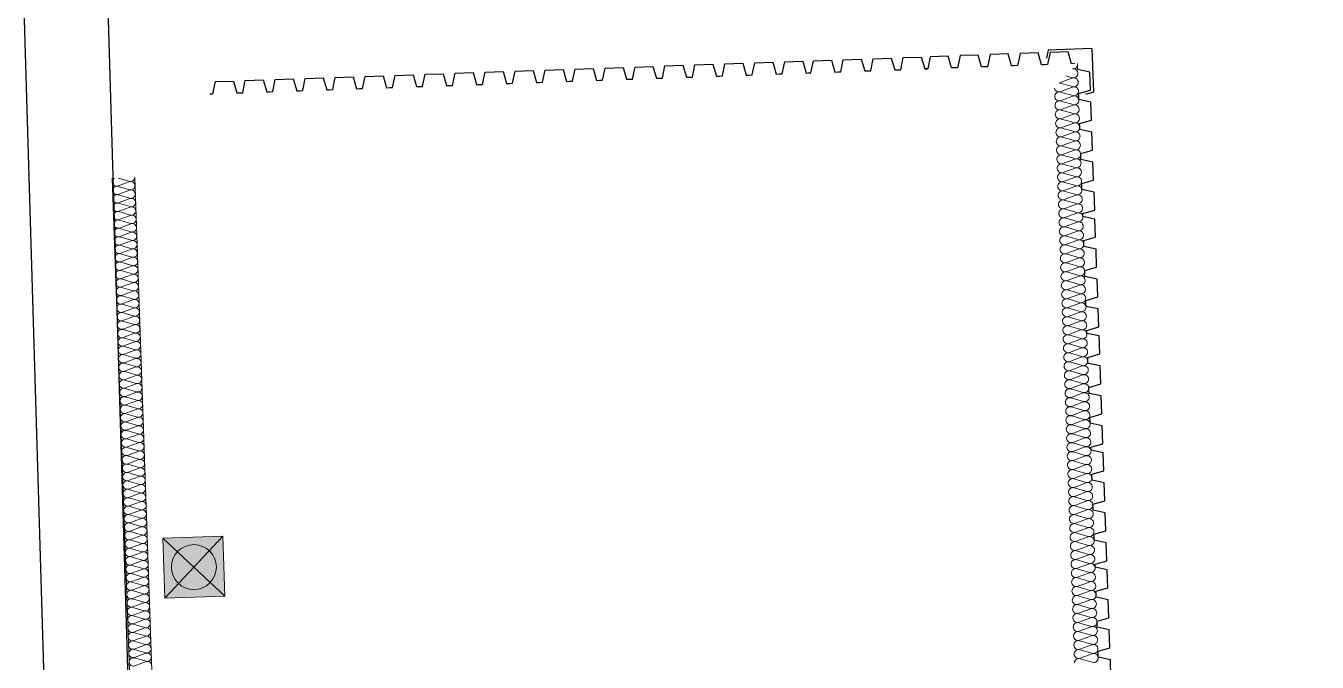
# Model space of a CAD drawing. Header units: millimetres. Extents: x 3476 to 38328, y 1439 to 26921.
# Drawn here: x 13358.9 to 13789.5, y 23849.8 to 24061.9 of the extents above; entities that cross this region are included whole.
import ezdxf

# ---------------------------------------------------------------- set-up
doc = ezdxf.new("R2010")
doc.units = ezdxf.units.MM
doc.header["$LTSCALE"] = 100
doc.header["$MEASUREMENT"] = 0
doc.layers.add('--W-GROEN-ZA', color=1, linetype='CONTINUOUS')
doc.layers.add('L-GEBOUWEN', color=7, linetype='CONTINUOUS')
for name, color, linetype, lineweight in [('bardage', 7, 'CONTINUOUS', 5), ('Geen', 7, 'CONTINUOUS', 15), ('Isolatie', 173, 'CONTINUOUS', 5), ('VORM vloeren', 8, 'CONTINUOUS', 5)]:
    doc.layers.add(name, color=color, linetype=linetype, lineweight=lineweight)

# ---------------------------------------------------------------- blocks, each defined once
blk = doc.blocks.new('Groep-10')
at = {"layer": 'Isolatie', "linetype": 'Continuous', "lineweight": 5, "flags": 128}
for points in [[(676.15, -262, -0.511611), (677.57, -263.97), (676.23, -268.03, 0.511611), (677.65, -270, 0.511611), (679.07, -268.03), (677.73, -263.97, -0.511611), (679.15, -262, -0.511611), (680.57, -263.97), (679.23, -268.03, 0.511611), (680.65, -270, 0.511611), (682.07, -268.03), (680.73, -263.97, -0.511611), (682.15, -262, -0.511611), (683.57, -263.97), (682.23, -268.03, 0.511611), (683.65, -270, 0.511611), (685.07, -268.03), (683.73, -263.97, -0.511611), (685.15, -262, -0.511611), (686.57, -263.97), (685.23, -268.03, 0.511611), (686.65, -270, 0.511611), (688.07, -268.03), (686.73, -263.97, -0.511611), (688.15, -262, -0.511611), (689.57, -263.97), (688.23, -268.03, 0.511611), (689.65, -270, 0.511611), (691.07, -268.03), (689.73, -263.97, -0.511611), (691.15, -262, -0.511611), (692.57, -263.97), (691.23, -268.03, 0.511611), (692.65, -270, 0.511611), (694.07, -268.03), (692.73, -263.97, -0.511611), (694.15, -262, -0.511611), (695.57, -263.97), (694.23, -268.03, 0.511611), (695.65, -270, 0.511611), (697.07, -268.03), (695.73, -263.97, -0.511611), (697.15, -262, -0.511611), (698.57, -263.97), (697.23, -268.03, 0.511611), (698.65, -270, 0.511611), (700.07, -268.03), (698.73, -263.97, -0.511611), (700.15, -262, -0.511611), (701.57, -263.97), (700.23, -268.03, 0.511611), (701.65, -270, 0.511611), (703.07, -268.03), (702.4, -266)], [(702.4, -266), (701.73, -263.97, -0.511611), (703.15, -262, -0.511611), (704.57, -263.97), (703.23, -268.03, 0.511611), (704.65, -270, 0.511611), (706.07, -268.03), (704.73, -263.97, -0.511611), (706.15, -262, -0.511611), (707.57, -263.97), (706.23, -268.03, 0.511611), (707.65, -270, 0.511611), (709.07, -268.03), (707.73, -263.97, -0.511611), (709.15, -262, -0.511611), (710.57, -263.97), (709.23, -268.03, 0.511611), (710.65, -270, 0.511611), (712.07, -268.03), (710.73, -263.97, -0.511611), (712.15, -262, -0.511611), (713.57, -263.97), (712.23, -268.03, 0.511611), (713.65, -270, 0.511611), (715.07, -268.03), (713.73, -263.97, -0.511611), (715.15, -262, -0.511611), (716.57, -263.97), (715.23, -268.03, 0.511611), (716.65, -270, 0.511611), (718.07, -268.03), (716.73, -263.97, -0.511611), (718.15, -262, -0.511611), (719.57, -263.97), (718.23, -268.03, 0.511611), (719.65, -270, 0.511611), (721.07, -268.03), (719.73, -263.97, -0.511611), (721.15, -262, -0.511611), (722.57, -263.97), (721.23, -268.03, 0.511611), (722.65, -270, 0.511611), (724.07, -268.03), (722.73, -263.97, -0.511611), (724.15, -262, -0.511611), (725.57, -263.97), (724.23, -268.03, 0.511611), (725.65, -270, 0.511611), (727.07, -268.03), (725.73, -263.97, -0.511611), (727.15, -262, -0.511611), (728.57, -263.97), (727.23, -268.03, 0.511611), (728.65, -270, 0.511611), (730.07, -268.03), (728.73, -263.97, -0.511611), (730.15, -262, -0.511611), (731.57, -263.97), (730.23, -268.03, 0.511611), (731.65, -270, 0.511611), (733.07, -268.03), (731.73, -263.97, -0.511611), (733.15, -262, -0.511611), (734.57, -263.97), (733.23, -268.03, 0.511611), (734.65, -270, 0.511611), (736.07, -268.03), (734.73, -263.97, -0.511611), (736.15, -262, -0.511611)], [(736.15, -262, -0.511611), (737.57, -263.97), (736.23, -268.03, 0.511611), (737.65, -270, 0.511611), (739.07, -268.03), (737.73, -263.97, -0.511611), (739.15, -262, -0.511611), (740.57, -263.97), (739.23, -268.03, 0.511611), (740.65, -270, 0.511611), (742.07, -268.03), (740.73, -263.97, -0.511611), (742.15, -262, -0.511611), (743.57, -263.97), (742.23, -268.03, 0.511611), (743.65, -270, 0.511611), (745.07, -268.03), (743.73, -263.97, -0.511611), (745.15, -262, -0.511611), (746.57, -263.97), (745.23, -268.03, 0.511611), (746.65, -270, 0.511611), (748.07, -268.03), (746.73, -263.97, -0.511611), (748.15, -262, -0.511611), (749.57, -263.97), (748.23, -268.03, 0.511611), (749.65, -270, 0.511611), (751.07, -268.03), (749.73, -263.97, -0.511611), (751.15, -262, -0.511611), (752.57, -263.97), (751.23, -268.03, 0.511611), (752.65, -270, 0.511611), (754.07, -268.03), (752.73, -263.97, -0.511611), (754.15, -262, -0.511611), (755.57, -263.97), (754.23, -268.03, 0.511611), (755.65, -270, 0.511611), (757.07, -268.03), (755.73, -263.97, -0.511611), (757.15, -262, -0.511611), (758.57, -263.97), (757.23, -268.03, 0.511611), (758.65, -270, 0.511611), (760.07, -268.03), (758.73, -263.97, -0.511611), (760.15, -262, -0.511611), (761.57, -263.97), (760.23, -268.03, 0.511611), (761.65, -270, 0.511611), (763.07, -268.03), (761.73, -263.97, -0.511611), (763.15, -262, -0.511611), (764.57, -263.97), (763.23, -268.03, 0.511611), (764.65, -270, 0.511611), (766.07, -268.03), (764.73, -263.97, -0.511611), (766.15, -262, -0.511611), (767.57, -263.97), (766.23, -268.03, 0.511611), (767.65, -270, 0.511611), (769.07, -268.03), (767.73, -263.97, -0.511611), (769.15, -262, -0.511611)], [(769.15, -262, -0.511611), (770.57, -263.97), (769.23, -268.03, 0.511611), (770.65, -270, 0.511611), (772.07, -268.03), (770.73, -263.97, -0.511611), (772.15, -262, -0.511611), (773.57, -263.97), (772.23, -268.03, 0.511611), (773.65, -270, 0.511611), (775.07, -268.03), (773.73, -263.97, -0.511611), (775.15, -262, -0.511611), (776.57, -263.97), (775.23, -268.03, 0.511611), (776.65, -270, 0.511611), (778.07, -268.03), (776.73, -263.97, -0.511611), (778.15, -262, -0.511611), (779.57, -263.97), (778.23, -268.03, 0.511611), (779.65, -270, 0.511611), (781.07, -268.03), (779.73, -263.97, -0.511611), (781.15, -262, -0.511611), (782.57, -263.97), (781.23, -268.03, 0.511611), (782.65, -270, 0.511611), (784.07, -268.03), (782.73, -263.97, -0.511611), (784.15, -262, -0.511611), (785.57, -263.97), (784.23, -268.03, 0.511611), (785.65, -270, 0.511611), (787.07, -268.03), (785.73, -263.97, -0.511611), (787.15, -262, -0.511611), (788.57, -263.97), (787.23, -268.03, 0.511611), (788.65, -270, 0.511611), (790.07, -268.03), (788.73, -263.97, -0.511611), (790.15, -262, -0.511611), (791.57, -263.97), (790.23, -268.03, 0.511611), (791.65, -270, 0.511611), (793.07, -268.03), (791.73, -263.97, -0.511611), (793.15, -262, -0.511611), (794.57, -263.97), (793.23, -268.03, 0.511611), (794.65, -270, 0.511611), (796.07, -268.03), (794.73, -263.97, -0.511611), (796.15, -262, -0.511611), (797.57, -263.97), (796.23, -268.03, 0.511611), (797.65, -270, 0.511611), (799.07, -268.03), (797.73, -263.97, -0.511611), (799.15, -262, -0.511611), (800.57, -263.97), (799.23, -268.03, 0.511611), (800.65, -270, 0.511611), (802.07, -268.03), (800.73, -263.97, -0.511611), (802.15, -262, -0.511611)], [(802.15, -262, -0.511611), (803.57, -263.97), (802.23, -268.03, 0.511611), (803.65, -270, 0.511611), (805.07, -268.03), (803.73, -263.97, -0.511611), (805.15, -262, -0.511611), (806.57, -263.97), (805.23, -268.03, 0.511611), (806.65, -270, 0.511611), (808.07, -268.03), (806.73, -263.97, -0.511611), (808.15, -262, -0.511611), (809.57, -263.97), (808.23, -268.03, 0.511611), (809.65, -270, 0.511611), (811.07, -268.03), (809.73, -263.97, -0.511611), (811.15, -262, -0.511611), (812.57, -263.97), (811.23, -268.03, 0.511611), (812.65, -270, 0.511611), (814.07, -268.03), (812.73, -263.97, -0.511611), (814.15, -262, -0.511611), (815.57, -263.97), (814.23, -268.03, 0.511611), (815.65, -270, 0.511611), (817.07, -268.03), (815.73, -263.97, -0.511611), (817.15, -262, -0.511611), (818.57, -263.97), (817.23, -268.03, 0.511611), (818.65, -270, 0.511611), (820.07, -268.03), (818.73, -263.97, -0.511611), (820.15, -262, -0.511611), (821.57, -263.97), (820.23, -268.03, 0.511611), (821.65, -270, 0.511611), (823.07, -268.03), (821.73, -263.97, -0.511611), (823.15, -262, -0.511611), (824.57, -263.97), (823.23, -268.03, 0.511611), (824.65, -270, 0.511611), (826.07, -268.03), (824.73, -263.97, -0.511611), (826.15, -262, -0.511611), (827.57, -263.97), (826.23, -268.03, 0.511611), (827.65, -270, 0.511611), (829.07, -268.03), (827.73, -263.97, -0.511611), (829.15, -262, -0.511611), (830.57, -263.97), (829.23, -268.03, 0.511611), (830.65, -270, 0.511611), (832.07, -268.03), (830.73, -263.97, -0.511611), (832.15, -262, -0.511611), (833.57, -263.97), (832.23, -268.03, 0.511611), (833.65, -270, 0.511611), (835.07, -268.03), (833.73, -263.97, -0.511611), (835.15, -262, -0.511611)], [(835.15, -262, -0.511611), (836.57, -263.97), (835.23, -268.03, 0.511611), (836.65, -270, 0.511611), (838.07, -268.03), (836.73, -263.97, -0.511611), (838.15, -262, -0.511611), (839.57, -263.97), (838.23, -268.03, 0.511611), (839.65, -270, 0.511611), (841.07, -268.03), (839.73, -263.97, -0.511611), (841.15, -262, -0.511611), (842.57, -263.97), (841.23, -268.03, 0.511611), (842.65, -270, 0.511611), (844.07, -268.03), (842.73, -263.97, -0.511611), (844.15, -262, -0.511611), (845.57, -263.97), (844.23, -268.03, 0.511611), (845.65, -270, 0.511611), (847.07, -268.03), (845.73, -263.97, -0.511611), (847.15, -262, -0.511611), (848.57, -263.97), (847.23, -268.03, 0.511611), (848.65, -270, 0.511611), (850.07, -268.03), (848.73, -263.97, -0.511611), (850.15, -262, -0.511611), (851.57, -263.97), (850.23, -268.03, 0.511611), (851.65, -270, 0.511611), (853.07, -268.03), (851.73, -263.97, -0.511611), (853.15, -262, -0.511611), (854.57, -263.97), (853.23, -268.03, 0.511611), (854.65, -270, 0.511611), (856.07, -268.03), (854.73, -263.97, -0.511611), (856.15, -262, -0.511611), (857.57, -263.97), (856.23, -268.03, 0.511611), (857.65, -270, 0.511611), (859.07, -268.03), (857.73, -263.97, -0.511611), (859.15, -262, -0.511611), (860.57, -263.97), (859.23, -268.03, 0.511611), (860.65, -270, 0.511611), (862.07, -268.03), (860.73, -263.97, -0.511611), (862.15, -262, -0.511611), (863.57, -263.97), (862.23, -268.03, 0.511611), (863.65, -270, 0.511611), (865.07, -268.03), (863.73, -263.97, -0.511611), (865.15, -262, -0.511611), (866.57, -263.97), (865.23, -268.03, 0.511611), (866.65, -270, 0.511611), (868.07, -268.03), (866.73, -263.97, -0.458542), (867.89, -262.02, -0.458542)], [(869.63, -263.76, -0.037253), (869.57, -263.97), (868.23, -268.03, 0.511611), (869.65, -270, 0.511611), (871.07, -268.03), (869.73, -263.97, -0.027953), (869.68, -263.81, -0.027953)], [(871.89, -266.02), (871.23, -268.03, 0.511611), (872.65, -270, 0.462286), (874.13, -268.26, 0.462286)], [(874.16, -268.29, 0.455382), (875.65, -270, 0.034636), (875.86, -269.99, 0.034636)]]:
    blk.add_lwpolyline(points, format="xyb", dxfattribs=at)
blk = doc.blocks.new('Groep-35')
at = {"layer": 'Geen', "linetype": 'Continuous', "lineweight": 30}
for points in [[(746.87, -270), (747.87, -270), (748.87, -274), (754.87, -274), (755.87, -270), (756.87, -270)], [(756.87, -270), (757.87, -270), (758.87, -274), (764.87, -274), (765.87, -270), (766.87, -270)], [(766.87, -270), (767.87, -270), (768.87, -274), (774.87, -274), (775.87, -270), (776.87, -270)], [(776.87, -270), (777.87, -270), (778.87, -274), (784.87, -274), (785.87, -270), (786.87, -270)]]:
    blk.add_lwpolyline(points, dxfattribs=at)
blk = doc.blocks.new('Groep-12')
at = {"layer": 'Geen', "linetype": 'Continuous', "lineweight": 30}
for points in [[(824.87, -270), (825.87, -270), (826.87, -274), (832.87, -274), (833.87, -270), (834.87, -270)], [(834.87, -270), (835.87, -270), (836.87, -274), (842.87, -274), (843.87, -270), (844.87, -270)], [(844.87, -270), (845.87, -270), (846.87, -274), (852.87, -274), (853.87, -270), (854.87, -270)], [(854.87, -270), (855.87, -270), (856.87, -274), (862.87, -274), (863.87, -270), (864.87, -270)]]:
    blk.add_lwpolyline(points, dxfattribs=at)
blk = doc.blocks.new('Groep-13')
at = {"layer": 'Geen', "linetype": 'Continuous', "lineweight": 30}
for points in [[(785.87, -270), (786.87, -270), (787.87, -274), (793.87, -274), (794.87, -270), (795.87, -270)], [(795.87, -270), (796.87, -270), (797.87, -274), (803.87, -274), (804.87, -270), (805.87, -270)], [(805.87, -270), (806.87, -270), (807.87, -274), (813.87, -274), (814.87, -270), (815.87, -270)], [(815.87, -270), (816.87, -270), (817.87, -274), (823.87, -274), (824.87, -270), (825.87, -270)]]:
    blk.add_lwpolyline(points, dxfattribs=at)
blk = doc.blocks.new('Groep-14')
at = {"layer": 'Geen', "linetype": 'Continuous', "lineweight": 30}
for points in [[(707.87, -270), (708.87, -270), (709.87, -274), (715.87, -274), (716.87, -270), (717.87, -270)], [(717.87, -270), (718.87, -270), (719.87, -274), (725.87, -274), (726.87, -270), (727.87, -270)], [(727.87, -270), (728.87, -270), (729.87, -274), (735.87, -274), (736.87, -270), (737.87, -270)], [(737.87, -270), (738.87, -270), (739.87, -274), (745.87, -274), (746.87, -270), (747.87, -270)]]:
    blk.add_lwpolyline(points, dxfattribs=at)
blk = doc.blocks.new('Groep-15')
at = {"layer": 'Geen', "linetype": 'Continuous', "lineweight": 30}
for points in [[(668.87, -270), (669.87, -270), (670.87, -274), (676.87, -274), (677.87, -270), (678.87, -270)], [(678.87, -270), (679.87, -270), (680.87, -274), (686.87, -274), (687.87, -270), (688.87, -270)], [(688.87, -270), (689.87, -270), (690.87, -274), (696.87, -274), (697.87, -270), (698.87, -270)], [(698.87, -270), (699.87, -270), (700.87, -274), (706.87, -274), (707.87, -270), (708.87, -270)]]:
    blk.add_lwpolyline(points, dxfattribs=at)
blk = doc.blocks.new('Groep-36')
at = {"layer": 'Geen'}
for name in ['Groep-15', 'Groep-14', 'Groep-35', 'Groep-13', 'Groep-12']:
    blk.add_blockref(name, (0, 0), dxfattribs=at)
blk = doc.blocks.new('Groep-37')
at = {"layer": 'bardage', "linetype": 'Continuous', "lineweight": 30}
for points in [[(875.87, -180), (875.87, -181), (879.87, -182), (879.87, -188), (875.87, -189), (875.87, -190)], [(875.87, -190), (875.87, -191), (879.87, -192), (879.87, -198), (875.87, -199), (875.87, -200)], [(875.87, -200), (875.87, -201), (879.87, -202), (879.87, -208), (875.87, -209), (875.87, -210)], [(875.87, -210), (875.87, -211), (879.87, -212), (879.87, -218), (875.87, -219), (875.87, -220)]]:
    blk.add_lwpolyline(points, dxfattribs=at)
blk = doc.blocks.new('Groep-38')
at = {"layer": 'Geen', "linetype": 'Continuous', "lineweight": 30}
for points in [[(875.87, -229), (875.87, -228), (879.87, -227), (879.87, -221), (875.87, -220), (875.87, -219)], [(875.87, -239), (875.87, -238), (879.87, -237), (879.87, -231), (875.87, -230), (875.87, -229)], [(875.87, -249), (875.87, -248), (879.87, -247), (879.87, -241), (875.87, -240), (875.87, -239)], [(875.87, -259), (875.87, -258), (879.87, -257), (879.87, -251), (875.87, -250), (875.87, -249)], [(875.87, -269), (875.87, -268), (879.87, -267), (879.87, -261), (875.87, -260), (875.87, -259)]]:
    blk.add_lwpolyline(points, dxfattribs=at)
blk = doc.blocks.new('Groep-39')
at = {"layer": 'Geen', "linetype": 'Continuous', "lineweight": 30}
blk.add_lwpolyline([(864.87, -270), (865.87, -270), (866.87, -274), (872.87, -274), (873.87, -270), (874.87, -270)], dxfattribs=at)
blk = doc.blocks.new('Groep-40')
at = {"layer": 'Geen', "linetype": 'Continuous', "lineweight": 30}
for p, q in [((880.68, -260.41), (878.05, -259.75)), ((880.68, -274.93), (880.68, -260.41)), ((866.16, -274.93), (865.5, -272.3)), ((880.68, -274.93), (866.16, -274.93))]:
    blk.add_line(p, q, dxfattribs=at)
blk = doc.blocks.new('Groep-41')
at = {"layer": 'bardage', "linetype": 'Continuous', "lineweight": 30}
for points in [[(875.87, 19.5), (875.87, 18.5), (879.87, 17.5), (879.87, 11.5), (875.87, 10.5), (875.87, 9.5)], [(875.87, 9.5), (875.87, 8.5), (879.87, 7.5), (879.87, 1.5), (875.87, 0.5), (875.87, -0.5)], [(875.87, -0.5), (875.87, -1.5), (879.87, -2.5), (879.87, -8.5), (875.87, -9.5), (875.87, -10.5)], [(875.87, -10.5), (875.87, -11.5), (879.87, -12.5), (879.87, -18.5), (875.87, -19.5), (875.87, -20.5)]]:
    blk.add_lwpolyline(points, dxfattribs=at)
blk = doc.blocks.new('Groep-42')
at = {"layer": 'bardage', "linetype": 'Continuous', "lineweight": 30}
for points in [[(875.87, -20.5), (875.87, -21.5), (879.87, -22.5), (879.87, -28.5), (875.87, -29.5), (875.87, -30.5)], [(875.87, -30.5), (875.87, -31.5), (879.87, -32.5), (879.87, -38.5), (875.87, -39.5), (875.87, -40.5)], [(875.87, -40.5), (875.87, -41.5), (879.87, -42.5), (879.87, -48.5), (875.87, -49.5), (875.87, -50.5)], [(875.87, -50.5), (875.87, -51.5), (879.87, -52.5), (879.87, -58.5), (875.87, -59.5), (875.87, -60.5)]]:
    blk.add_lwpolyline(points, dxfattribs=at)
blk = doc.blocks.new('Groep-43')
at = {"layer": 'bardage', "linetype": 'Continuous', "lineweight": 30}
for points in [[(875.87, -60.5), (875.87, -61.5), (879.87, -62.5), (879.87, -68.5), (875.87, -69.5), (875.87, -70.5)], [(875.87, -70.5), (875.87, -71.5), (879.87, -72.5), (879.87, -78.5), (875.87, -79.5), (875.87, -80.5)], [(875.87, -80.5), (875.87, -81.5), (879.87, -82.5), (879.87, -88.5), (875.87, -89.5), (875.87, -90.5)], [(875.87, -90.5), (875.87, -91.5), (879.87, -92.5), (879.87, -98.5), (875.87, -99.5), (875.87, -100.5)]]:
    blk.add_lwpolyline(points, dxfattribs=at)
blk = doc.blocks.new('Groep-44')
at = {"layer": 'bardage', "linetype": 'Continuous', "lineweight": 30}
for points in [[(875.87, -100.5), (875.87, -101.5), (879.87, -102.5), (879.87, -108.5), (875.87, -109.5), (875.87, -110.5)], [(875.87, -110.5), (875.87, -111.5), (879.87, -112.5), (879.87, -118.5), (875.87, -119.5), (875.87, -120.5)], [(875.87, -120.5), (875.87, -121.5), (879.87, -122.5), (879.87, -128.5), (875.87, -129.5), (875.87, -130.5)], [(875.87, -130.5), (875.87, -131.5), (879.87, -132.5), (879.87, -138.5), (875.87, -139.5), (875.87, -140.5)]]:
    blk.add_lwpolyline(points, dxfattribs=at)
blk = doc.blocks.new('Groep-45')
at = {"layer": 'bardage', "linetype": 'Continuous', "lineweight": 30}
for points in [[(875.87, -140.5), (875.87, -141.5), (879.87, -142.5), (879.87, -148.5), (875.87, -149.5), (875.87, -150.5)], [(875.87, -150.5), (875.87, -151.5), (879.87, -152.5), (879.87, -158.5), (875.87, -159.5), (875.87, -160.5)], [(875.87, -160.5), (875.87, -161.5), (879.87, -162.5), (879.87, -168.5), (875.87, -169.5), (875.87, -170.5)], [(875.87, -170.5), (875.87, -171.5), (879.87, -172.5), (879.87, -178.5), (875.87, -179.5), (875.87, -180.5)]]:
    blk.add_lwpolyline(points, dxfattribs=at)
blk = doc.blocks.new('Groep-53')
at = {"layer": 'Isolatie', "linetype": 'Continuous', "lineweight": 5}
for p, q in [((40.25, 53), (848.87, 53)), ((40.25, 45.5), (848.87, 45.5))]:
    blk.add_line(p, q, dxfattribs=at)
at = {"layer": 'Isolatie', "linetype": 'Continuous', "lineweight": 5, "flags": 128}
for points in [[(686.13, 45.5, 0.511465), (687.46, 47.35), (686.2, 51.15, -0.511465), (687.53, 53, -0.511465), (688.86, 51.15), (687.6, 47.35, 0.511465), (688.93, 45.5, 0.511465), (690.27, 47.35), (689.01, 51.15, -0.511465), (690.34, 53, -0.511465), (691.67, 51.15), (690.41, 47.35, 0.511465), (691.74, 45.5, 0.511465), (693.08, 47.35), (691.81, 51.15, -0.511465), (693.15, 53, -0.511465), (694.48, 51.15), (693.22, 47.35, 0.511465), (694.55, 45.5, 0.511465), (695.88, 47.35), (694.62, 51.15, -0.511465), (695.96, 53, -0.511465), (697.29, 51.15), (696.03, 47.35, 0.511465), (697.36, 45.5, 0.511465)], [(697.36, 45.5, 0.511465), (698.69, 47.35), (697.43, 51.15, -0.511465), (698.76, 53, -0.511465), (700.1, 51.15), (698.83, 47.35, 0.511465), (700.17, 45.5, 0.511465), (701.5, 47.35), (700.24, 51.15, -0.511465), (701.57, 53, -0.511465), (702.9, 51.15), (701.64, 47.35, 0.511465), (702.98, 45.5, 0.511465), (704.31, 47.35), (703.05, 51.15, -0.511465), (704.38, 53, -0.511465), (705.71, 51.15), (704.45, 47.35, 0.511465), (705.78, 45.5, 0.511465), (707.12, 47.35), (705.85, 51.15, -0.511465), (707.19, 53, -0.511465), (708.52, 51.15), (707.26, 47.35, 0.511465), (708.59, 45.5, 0.511465), (709.93, 47.35), (708.66, 51.15, -0.511465), (710, 53, -0.511465), (711.33, 51.15), (710.07, 47.35, 0.511465), (711.4, 45.5, 0.511465), (712.73, 47.35), (711.47, 51.15, -0.511465), (712.8, 53, -0.511465), (714.14, 51.15), (712.87, 47.35, 0.511465), (714.21, 45.5, 0.511465), (715.54, 47.35), (714.28, 51.15, -0.511465), (715.61, 53, -0.511465), (716.95, 51.15), (715.68, 47.35, 0.511465), (717.02, 45.5, 0.511465), (718.35, 47.35), (717.09, 51.15, -0.511465), (718.42, 53, -0.511465), (719.75, 51.15), (718.49, 47.35, 0.511465), (719.82, 45.5, 0.511465), (721.16, 47.35), (719.9, 51.15, -0.511465), (721.23, 53, -0.511465), (722.56, 51.15), (721.3, 47.35, 0.511465), (722.63, 45.5, 0.511465), (723.97, 47.35), (722.7, 51.15, -0.511465), (724.04, 53, -0.511465), (725.37, 51.15), (724.11, 47.35, 0.511465), (725.44, 45.5, 0.511465), (726.77, 47.35), (725.51, 51.15, -0.511465), (726.84, 53, -0.511465), (728.18, 51.15), (726.92, 47.35, 0.511465), (728.25, 45.5, 0.511465), (729.58, 47.35), (728.32, 51.15, -0.511465), (729.65, 53, -0.511465), (730.99, 51.15), (729.72, 47.35, 0.511465), (731.06, 45.5, 0.511465), (732.39, 47.35), (731.13, 51.15, -0.511465), (732.46, 53, -0.511465), (733.79, 51.15), (732.53, 47.35, 0.511465), (733.87, 45.5, 0.511465), (735.2, 47.35), (733.94, 51.15, -0.511465), (735.27, 53, -0.511465), (736.6, 51.15), (735.34, 47.35, 0.511465), (736.67, 45.5, 0.511465), (738.01, 47.35), (736.74, 51.15, -0.511465), (738.08, 53, -0.511465), (739.41, 51.15), (738.15, 47.35, 0.511465), (739.48, 45.5, 0.511465), (740.81, 47.35), (739.55, 51.15, -0.511465), (740.89, 53, -0.511465), (742.22, 51.15), (740.96, 47.35, 0.511465), (742.29, 45.5, 0.511465), (743.62, 47.35), (742.36, 51.15, -0.511465), (743.69, 53, -0.511465), (745.03, 51.15), (743.76, 47.35, 0.511465), (745.1, 45.5, 0.511465), (746.43, 47.35), (745.17, 51.15, -0.511465), (746.5, 53, -0.511465), (747.84, 51.15), (746.57, 47.35, 0.511465), (747.91, 45.5, 0.511465)], [(747.91, 45.5, 0.511465), (749.24, 47.35), (747.98, 51.15, -0.511465), (749.31, 53, -0.511465), (750.64, 51.15), (749.38, 47.35, 0.511465), (750.71, 45.5, 0.511465), (752.05, 47.35), (750.79, 51.15, -0.511465), (752.12, 53, -0.511465), (753.45, 51.15), (752.19, 47.35, 0.511465), (753.52, 45.5, 0.511465), (754.86, 47.35), (753.59, 51.15, -0.511465), (754.93, 53, -0.511465), (756.26, 51.15), (755, 47.35, 0.511465), (756.33, 45.5, 0.511465), (757.66, 47.35), (756.4, 51.15, -0.511465), (757.73, 53, -0.511465), (759.07, 51.15), (757.81, 47.35, 0.511465), (759.14, 45.5, 0.511465), (760.47, 47.35), (759.21, 51.15, -0.511465), (760.54, 53, -0.511465), (761.88, 51.15), (760.61, 47.35, 0.511465), (761.95, 45.5, 0.511465), (763.28, 47.35), (762.02, 51.15, -0.511465), (763.35, 53, -0.511465), (764.68, 51.15), (763.42, 47.35, 0.511465), (764.76, 45.5, 0.511465), (766.09, 47.35), (764.83, 51.15, -0.511465), (766.16, 53, -0.511465), (767.49, 51.15), (766.23, 47.35, 0.511465), (767.56, 45.5, 0.511465), (768.9, 47.35), (767.63, 51.15, -0.511465), (768.97, 53, -0.511465), (770.3, 51.15), (769.04, 47.35, 0.511465), (770.37, 45.5, 0.511465), (771.7, 47.35), (770.44, 51.15, -0.511465), (771.78, 53, -0.511465), (773.11, 51.15), (771.85, 47.35, 0.511465), (773.18, 45.5, 0.511465), (774.51, 47.35), (773.25, 51.15, -0.511465), (774.58, 53, -0.511465), (775.92, 51.15), (774.65, 47.35, 0.511465), (775.99, 45.5, 0.511465), (777.32, 47.35), (776.06, 51.15, -0.511465), (777.39, 53, -0.511465), (778.73, 51.15), (777.46, 47.35, 0.511465), (778.8, 45.5, 0.511465), (780.13, 47.35), (778.87, 51.15, -0.511465), (780.2, 53, -0.511465), (781.53, 51.15), (780.27, 47.35, 0.511465), (781.6, 45.5, 0.511465), (782.94, 47.35), (781.67, 51.15, -0.511465), (783.01, 53, -0.511465), (784.34, 51.15), (783.08, 47.35, 0.511465), (784.41, 45.5, 0.511465), (785.75, 47.35), (784.48, 51.15, -0.511465), (785.82, 53, -0.511465), (787.15, 51.15), (785.89, 47.35, 0.511465), (787.22, 45.5, 0.511465), (788.55, 47.35), (787.29, 51.15, -0.511465), (788.62, 53, -0.511465), (789.96, 51.15), (788.7, 47.35, 0.511465), (790.03, 45.5, 0.511465), (791.36, 47.35), (790.1, 51.15, -0.511465), (791.43, 53, -0.511465), (792.77, 51.15), (791.5, 47.35, 0.511465), (792.84, 45.5, 0.511465), (794.17, 47.35), (792.91, 51.15, -0.511465), (794.24, 53, -0.511465), (795.57, 51.15), (794.31, 47.35, 0.511465), (795.64, 45.5, 0.511465), (796.98, 47.35), (795.72, 51.15, -0.511465), (797.05, 53, -0.511465), (798.38, 51.15), (797.12, 47.35, 0.511465), (798.45, 45.5, 0.511465)], [(798.45, 45.5, 0.511465), (799.79, 47.35), (798.52, 51.15, -0.511465), (799.86, 53, -0.511465), (801.19, 51.15), (799.93, 47.35, 0.511465), (801.26, 45.5, 0.511465), (802.59, 47.35), (801.33, 51.15, -0.511465), (802.67, 53, -0.511465), (804, 51.15), (802.74, 47.35, 0.511465), (804.07, 45.5, 0.511465), (805.4, 47.35), (804.14, 51.15, -0.511465), (805.47, 53, -0.511465), (806.81, 51.15), (805.54, 47.35, 0.511465), (806.88, 45.5, 0.511465), (808.21, 47.35), (806.95, 51.15, -0.511465), (808.28, 53, -0.511465), (809.61, 51.15), (808.35, 47.35, 0.511465), (809.69, 45.5, 0.511465), (811.02, 47.35), (809.76, 51.15, -0.511465), (811.09, 53, -0.511465), (812.42, 51.15), (811.16, 47.35, 0.511465), (812.49, 45.5, 0.511465), (813.83, 47.35), (812.56, 51.15, -0.511465), (813.9, 53, -0.511465), (815.23, 51.15), (813.97, 47.35, 0.511465), (815.3, 45.5, 0.511465), (816.64, 47.35), (815.37, 51.15, -0.511465), (816.71, 53, -0.511465), (818.04, 51.15), (816.78, 47.35, 0.511465), (818.11, 45.5, 0.511465), (819.44, 47.35), (818.18, 51.15, -0.511465), (819.51, 53, -0.511465), (820.85, 51.15), (819.58, 47.35, 0.511465), (820.92, 45.5, 0.511465), (822.25, 47.35), (820.99, 51.15, -0.511465), (822.32, 53, -0.511465), (823.66, 51.15), (822.39, 47.35, 0.511465), (823.73, 45.5, 0.511465), (825.06, 47.35), (823.8, 51.15, -0.511465), (825.13, 53, -0.511465), (826.46, 51.15), (825.2, 47.35, 0.511465), (826.53, 45.5, 0.511465), (827.87, 47.35), (826.61, 51.15, -0.511465), (827.94, 53, -0.511465), (829.27, 51.15), (828.01, 47.35, 0.511465), (829.34, 45.5, 0.511465), (830.68, 47.35), (829.41, 51.15, -0.511465), (830.75, 53, -0.511465), (832.08, 51.15), (830.82, 47.35, 0.511465), (832.15, 45.5, 0.511465), (833.48, 47.35), (832.22, 51.15, -0.511465), (833.55, 53, -0.511465), (834.89, 51.15), (833.63, 47.35, 0.511465), (834.96, 45.5, 0.511465), (836.29, 47.35), (835.03, 51.15, -0.511465), (836.36, 53, -0.511465), (837.7, 51.15), (836.43, 47.35, 0.511465), (837.77, 45.5, 0.511465), (839.1, 47.35), (837.84, 51.15, -0.511465), (839.17, 53, -0.511465), (840.5, 51.15), (839.24, 47.35, 0.511465), (840.58, 45.5, 0.511465), (841.91, 47.35), (840.65, 51.15, -0.511465), (841.98, 53, -0.511465), (843.31, 51.15), (842.05, 47.35, 0.511465), (843.38, 45.5, 0.511465), (844.72, 47.35), (843.45, 51.15, -0.511465), (844.79, 53, -0.511465), (846.12, 51.15), (844.86, 47.35, 0.511465), (846.19, 45.5, 0.511465), (847.52, 47.35), (846.26, 51.15, -0.511465), (847.6, 53, -0.293094), (848.87, 52.18), (848.87, 52.18)], [(848.87, 50.98), (847.67, 47.35), (847.67, 47.35, 0.482874), (848.87, 45.51, 0.482874)]]:
    blk.add_lwpolyline(points, format="xyb", dxfattribs=at)
blk = doc.blocks.new('Groep-78')
at = {"layer": 'VORM vloeren', "linetype": 'Continuous', "lineweight": 0}
blk.add_hatch(color=9, dxfattribs=at).paths.add_polyline_path([(708.41, 40.3), (728.41, 40.3), (728.41, 20.3), (708.41, 20.3)])
at = {"layer": 'VORM vloeren', "color": 8, "linetype": 'Continuous', "lineweight": 5}
for p, q in [((708.41, 40.3), (728.41, 20.3)), ((728.41, 40.3), (708.41, 20.3))]:
    blk.add_line(p, q, dxfattribs=at)
blk.add_lwpolyline([(708.41, 40.3), (728.41, 40.3), (728.41, 20.3), (708.41, 20.3)], close=True, dxfattribs=at)
blk = doc.blocks.new('Groep-79')
at = {"layer": 'VORM vloeren', "color": 8, "linetype": 'Continuous', "lineweight": 5}
blk.add_circle((718.41, 30.3), 7.5, dxfattribs=at)
at = {"layer": 'VORM vloeren', "color": 8}
blk.add_blockref('Groep-78', (0, 0), dxfattribs=at)

msp = doc.modelspace()

# ---------------------------------------------------------------- hatches: boundary and pattern name
at = {"layer": '--W-GROEN-ZA'}
h = msp.add_hatch(dxfattribs=at)
h.set_pattern_fill('GRASS', color=256, scale=100, style=0)
h.set_pattern_definition([(90, (-82915.385, 48275.82), (-70.71068, 70.71068), [18.75, -122.67136]), (45, (-82915.39, 48275.82), (-70.71068, 70.71068), [18.75, -81.25]), (135, (-82915.39, 48275.82), (-70.71068, -70.71068), [18.75, -81.25])])
edge = h.paths.add_edge_path()
edge.add_line((17535.35, 24547.29), (17505.8, 24552.47))
edge.add_line((17505.8, 24552.47), (17327.8, 23563.42))
edge.add_line((17327.8, 23563.42), (13383.05, 24233.86))
edge.add_line((13383.05, 24233.86), (13373.8, 24524.51))
edge.add_line((13373.8, 24524.51), (17097.3, 23891.68))
edge.add_line((17097.3, 23891.68), (17238.9, 24678.45))
edge.add_line((17238.9, 24678.45), (17628.52, 24685.65))
edge.add_line((17628.52, 24685.65), (17651.22, 23447.43))
edge.add_arc((17351.27, 23441.93), 300, -88.9441, 1.05, ccw=False)
edge.add_line((17356.79, 23141.98), (16726.29, 23130.37))
edge.add_line((16726.29, 23130.37), (16621.27, 23145.74))
edge.add_line((16621.27, 23145.74), (16540.31, 23198.68))
edge.add_line((16540.31, 23198.68), (16480.56, 23282.8))
edge.add_line((16480.56, 23282.8), (16461.88, 23376.5))
edge.add_line((16461.88, 23376.5), (16462.37, 23680.07))
edge.add_line((16462.37, 23680.07), (17352.06, 23528.86))
edge.add_line((17352.06, 23528.86), (17535.35, 24547.29))

# ---------------------------------------------------------------- linework, layer by layer
at = {"layer": 'L-GEBOUWEN'}
msp.add_line((13420.08, 22942.73), (13372.56, 24526.14), dxfattribs=at)
at = {"layer": 'L-GEBOUWEN', "linetype": 'Continuous'}
for p, q in [((13420.08, 22942.73), (13372.56, 24526.14)), ((13392.1, 22941.89), (13345.26, 24502.39))]:
    msp.add_line(p, q, dxfattribs=at)

# ---------------------------------------------------------------- block references
at = {"layer": 'Geen', "rotation": 92.00000000000394}
for name in ['Groep-37', 'Groep-38', 'Groep-40', 'Groep-43', 'Groep-44', 'Groep-45', 'Groep-39', 'Groep-41', 'Groep-42', 'Groep-36', 'Groep-53', 'Groep-35', 'Groep-78', 'Groep-79']:
    msp.add_blockref(name, (13470.3, 23164.57), dxfattribs=at)
at = {"layer": 'Geen', "color": 7, "rotation": 92.00000000000394}
msp.add_blockref('Groep-10', (13470.3, 23164.57), dxfattribs=at)

doc.saveas('drawing.dxf')
